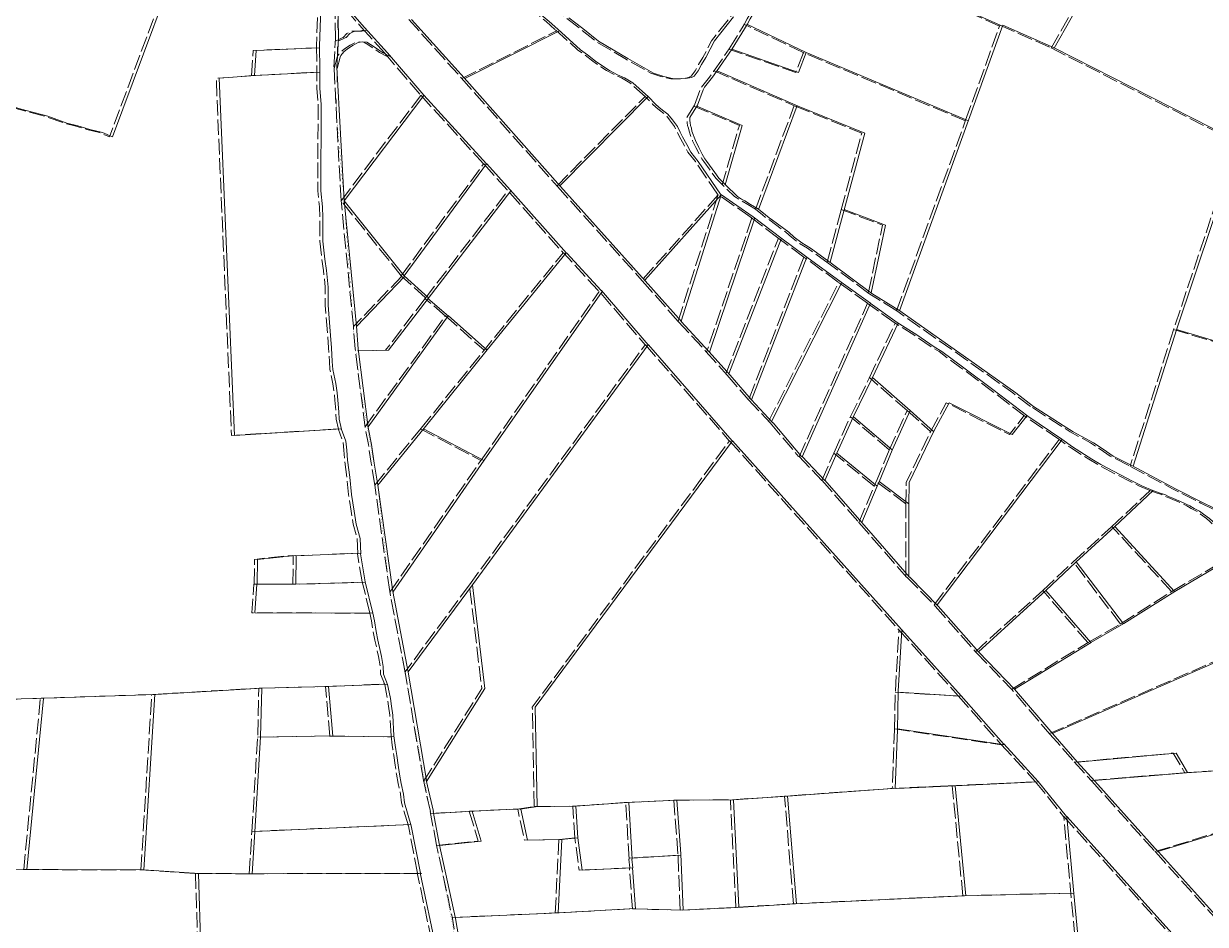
# Model space of a CAD drawing. Header units: millimetres. Extents: x 611548 to 616630, y 1316670 to 1320037.
# Drawn here: x 612909 to 613822, y 1318234 to 1318930 of the extents above; entities that cross this region are included whole.
import ezdxf

# ---------------------------------------------------------------- set-up
doc = ezdxf.new("R2010")
doc.units = ezdxf.units.MM
doc.linetypes.add('ACAD_ISO02W100', pattern=[15, 12, -3])
for name, color, linetype in [('2', 7, 'Continuous'), ('CVL_CUADCON_LIN', 8, 'Continuous'), ('FONDO_MANAGUA', 8, 'ACAD_ISO02W100')]:
    doc.layers.add(name, color=color, linetype=linetype)

msp = doc.modelspace()

# ---------------------------------------------------------------- linework, layer by layer
at = {"layer": '2', "color": 1, "lineweight": 0}
for p, q in [((613665.21713, 1318927.78576), (613616.55913, 1318949.48476)), ((613705.19313, 1318910.91376), (613728.55113, 1318952.31976)), ((613208.82513, 1318933.06476), (613249.47513, 1318887.82876)), ((613456.48613, 1318910.32576), (613467.95813, 1318929.09776)), ((613513.61513, 1318907.35576), (613467.70413, 1318929.35276)), ((613638.93513, 1318855.12676), (613665.51913, 1318928.62176)), ((613665.51913, 1318928.62176), (613705.09113, 1318910.96476)), ((613151.12913, 1318896.13276), (613152.30013, 1318918.38376)), ((613172.50213, 1318926.74076), (613190.13013, 1318907.12676)), ((613249.86713, 1318887.38576), (613323.10513, 1318924.17776)), ((613444.38213, 1318892.69876), (613456.48613, 1318910.32576)), ((613705.09113, 1318910.96476), (613846.49013, 1318839.11776)), ((613190.13013, 1318907.12676), (613218.15513, 1318874.39576)), ((613638.80713, 1318854.77476), (613513.61513, 1318907.35576)), ((613088.13313, 1318889.63276), (613137.91813, 1318892.34176)), ((613156.59013, 1318793.24976), (613151.12913, 1318896.13276)), ((613444.78713, 1318893.28876), (613507.29513, 1318866.07576)), ((613249.47513, 1318887.82876), (613323.80613, 1318803.98676)), ((613156.61413, 1318793.00176), (613218.19413, 1318874.35376)), ((613218.15513, 1318874.39576), (613266.72813, 1318821.41076)), ((613323.39313, 1318804.45276), (613391.49613, 1318873.53576)), ((613476.74913, 1318786.27576), (613506.52713, 1318866.40976)), ((613585.58613, 1318707.99576), (613638.93513, 1318855.12676)), ((613203.02413, 1318735.09876), (613266.72813, 1318821.41076)), ((613842.76813, 1318822.35476), (613799.54713, 1318693.25076)), ((613221.51913, 1318717.50576), (613285.40713, 1318800.67776)), ((613323.80613, 1318803.98676), (613389.27613, 1318731.22676)), ((613166.12113, 1318696.08076), (613156.59013, 1318793.24976)), ((613203.02413, 1318735.09876), (613156.61413, 1318793.00176)), ((613447.93913, 1318797.60376), (613388.94913, 1318731.59076)), ((613416.89713, 1318699.89676), (613447.85213, 1318797.66276)), ((613472.68513, 1318780.65876), (613447.33213, 1318798.01876)), ((613542.78413, 1318786.03676), (613531.96313, 1318745.44976)), ((613473.96113, 1318779.68076), (613438.91413, 1318676.11976)), ((613493.97713, 1318764.32876), (613472.68513, 1318780.65876)), ((613453.83013, 1318659.24876), (613494.36713, 1318764.04076)), ((613514.08613, 1318749.46576), (613493.97713, 1318764.32876)), ((613514.10013, 1318749.45476), (613471.32513, 1318639.34676)), ((613540.62013, 1318730.12976), (613514.00213, 1318749.52676)), ((613564.34213, 1318721.41676), (613532.90913, 1318744.76676)), ((613203.49913, 1318734.66776), (613166.14413, 1318695.78676)), ((613221.87413, 1318717.96776), (613203.02413, 1318735.09876)), ((613389.27613, 1318731.22676), (613417.13513, 1318699.62676)), ((613486.84113, 1318622.55876), (613541.00413, 1318729.85176)), ((613563.18113, 1318713.79576), (613540.62013, 1318730.12976)), ((613237.30213, 1318703.92476), (613221.39213, 1318717.50676)), ((613264.77313, 1318592.58576), (613356.00213, 1318722.99176)), ((613585.76813, 1318707.88076), (613564.34213, 1318721.41676)), ((613510.46013, 1318595.25676), (613563.18113, 1318713.79576)), ((613583.84213, 1318698.86476), (613563.05413, 1318713.79576)), ((613175.23513, 1318618.32276), (613237.10413, 1318703.98876)), ((613237.23113, 1318703.98776), (613267.07413, 1318677.61476)), ((613417.07213, 1318699.69876), (613438.41113, 1318676.68876)), ((613167.49713, 1318678.52976), (613166.12113, 1318696.08076)), ((613564.56813, 1318656.09876), (613584.52713, 1318698.43576)), ((613799.56013, 1318693.28976), (613766.03513, 1318588.04276)), ((613882.73313, 1318668.72576), (613799.62613, 1318693.48176)), ((613255.78413, 1318496.41676), (613391.44813, 1318681.77376)), ((613391.64513, 1318681.69176), (613456.44713, 1318607.69476)), ((613175.29513, 1318617.85976), (613167.49713, 1318678.52976)), ((613438.41113, 1318676.68876), (613454.74613, 1318658.21276)), ((613454.74613, 1318658.33976), (613471.08113, 1318639.60976)), ((613549.89513, 1318625.89976), (613564.56813, 1318656.09876)), ((613593.83813, 1318630.97576), (613564.69613, 1318656.36976)), ((613471.08113, 1318639.60976), (613487.92413, 1318621.38676)), ((613579.88113, 1318600.28476), (613593.83813, 1318630.97576)), ((613593.83813, 1318630.97576), (613611.90913, 1318614.67176)), ((613711.10413, 1318608.76076), (613684.73713, 1318626.63176)), ((613182.61613, 1318573.39876), (613218.48913, 1318617.37976)), ((613488.05113, 1318621.38676), (613509.95513, 1318595.52376)), ((613537.13313, 1318598.10876), (613549.89513, 1318625.89976)), ((613580.06413, 1318600.68676), (613550.01713, 1318626.15176)), ((613217.96313, 1318616.73476), (613264.61713, 1318592.35976)), ((613614.69413, 1318480.83876), (613711.32113, 1318608.60376)), ((613456.57413, 1318607.69476), (613587.07113, 1318461.98976)), ((613569.83213, 1318576.00076), (613579.92613, 1318600.39276)), ((613194.28213, 1318490.80576), (613264.77313, 1318592.58576)), ((613510.08313, 1318595.64976), (613527.94113, 1318577.04276)), ((613528.00113, 1318576.96876), (613537.13313, 1318598.10876)), ((613568.30613, 1318572.47176), (613537.14613, 1318598.13776)), ((613194.19313, 1318491.27676), (613182.60613, 1318573.46776)), ((613527.87813, 1318577.10876), (613556.55913, 1318544.55076)), ((613556.51013, 1318544.60576), (613568.30613, 1318572.47176)), ((613568.43313, 1318572.47176), (613570.09313, 1318576.65976)), ((613592.91413, 1318559.05376), (613569.89713, 1318576.15776)), ((613751.70113, 1318541.15976), (613781.47013, 1318569.11076)), ((613592.92713, 1318502.79976), (613592.90313, 1318557.90976)), ((613556.55913, 1318544.55076), (613593.40613, 1318502.24976)), ((613721.92613, 1318513.92976), (613751.70113, 1318541.15976)), ((613798.09713, 1318491.15276), (613751.95913, 1318541.40176)), ((613119.42913, 1318496.79576), (613119.67713, 1318518.77276)), ((613119.67713, 1318518.77276), (613169.43513, 1318520.82276)), ((613172.98913, 1318498.58676), (613169.20613, 1318520.21076)), ((613798.17913, 1318491.20476), (613846.13913, 1318519.70176)), ((613698.63813, 1318492.01676), (613721.92613, 1318513.92976)), ((613758.52513, 1318466.13776), (613722.18513, 1318514.16676)), ((613178.92813, 1318474.41476), (613172.98913, 1318498.58676)), ((613593.66013, 1318502.24876), (613615.57313, 1318479.94376)), ((613206.04813, 1318428.96976), (613194.18813, 1318491.30076)), ((613255.78413, 1318496.41676), (613206.01413, 1318429.14776)), ((613646.55813, 1318444.74176), (613698.63813, 1318492.01676)), ((613733.38113, 1318451.75476), (613698.55713, 1318491.94276)), ((613759.01513, 1318466.41776), (613798.17913, 1318491.20476)), ((613615.57313, 1318479.94376), (613646.97613, 1318444.26676)), ((613587.19813, 1318461.98976), (613633.23313, 1318410.66176)), ((613733.53013, 1318451.84676), (613759.01513, 1318466.41776)), ((613584.72613, 1318414.30776), (613587.47013, 1318461.68676)), ((613674.48713, 1318415.68676), (613733.58613, 1318451.88076)), ((613703.67513, 1318381.52676), (613866.66213, 1318452.71076)), ((613220.17513, 1318345.49976), (613206.04813, 1318428.96976)), ((613011.34613, 1318411.76876), (613093.39013, 1318416.58176)), ((613093.38213, 1318416.58176), (613144.06213, 1318417.88976)), ((613144.18913, 1318417.88976), (613190.12613, 1318419.74676)), ((613147.95913, 1318379.60376), (613144.68513, 1318417.90976)), ((612834.43613, 1318406.10676), (612924.98613, 1318408.74276)), ((612911.48913, 1318276.51876), (612924.37513, 1318408.72476)), ((612924.98613, 1318408.74276), (613011.34613, 1318411.76876)), ((613002.04113, 1318276.21376), (613010.34513, 1318411.73376)), ((613584.05413, 1318384.42676), (613584.59913, 1318414.30876)), ((613584.58313, 1318413.45376), (613633.58913, 1318410.39976)), ((613633.36013, 1318410.66076), (613666.07813, 1318373.47176)), ((613092.05813, 1318378.81776), (613147.57013, 1318379.73576)), ((613584.06613, 1318385.08876), (613666.87013, 1318372.74576)), ((613703.96213, 1318381.19076), (613722.83013, 1318359.78476)), ((613147.57013, 1318379.60876), (613195.29513, 1318378.94176)), ((613666.20513, 1318373.47176), (613692.71113, 1318344.55876)), ((613722.83013, 1318359.78476), (613736.38013, 1318344.74776)), ((613807.24313, 1318351.26676), (613917.91213, 1318358.47076)), ((613225.59913, 1318321.35676), (613220.16913, 1318345.52676)), ((613692.83813, 1318344.55776), (613714.64813, 1318317.43376)), ((613735.95613, 1318345.21776), (613807.24313, 1318351.26676)), ((613736.38013, 1318344.74776), (613785.51413, 1318290.08276)), ((613636.84113, 1318256.30376), (613628.66613, 1318341.23676)), ((613785.26213, 1318290.36376), (613930.76813, 1318335.04876)), ((613292.52713, 1318323.14476), (613306.37213, 1318325.28176)), ((613306.37213, 1318325.28176), (613335.20013, 1318325.35776)), ((613335.32713, 1318325.35776), (613375.33413, 1318328.21076)), ((613337.20213, 1318300.93876), (613335.59813, 1318325.37676)), ((613375.46113, 1318328.21076), (613413.68813, 1318330.04976)), ((613379.08913, 1318284.58776), (613376.46213, 1318328.25876)), ((613416.81213, 1318288.71676), (613413.60013, 1318330.04576)), ((613461.46013, 1318247.34976), (613457.37213, 1318330.35376)), ((613505.95613, 1318250.05476), (613499.15913, 1318333.20376)), ((613230.39913, 1318295.38076), (613225.47213, 1318321.35676)), ((613225.76913, 1318319.78976), (613256.96713, 1318321.55476)), ((613257.09413, 1318321.55476), (613292.27313, 1318323.27276)), ((613714.77513, 1318317.43376), (613821.68413, 1318199.10976)), ((613087.80713, 1318305.95976), (613208.31513, 1318311.17576)), ((613215.63513, 1318273.81576), (613208.56913, 1318310.32376)), ((613085.59213, 1318273.28576), (613087.66513, 1318305.70676)), ((613322.01313, 1318242.95776), (613324.90213, 1318299.74376)), ((613337.20013, 1318300.97276), (613324.37413, 1318299.69076)), ((613418.49713, 1318245.10276), (613416.81213, 1318288.71676)), ((613379.58913, 1318277.84776), (613378.96213, 1318284.58776)), ((613416.85713, 1318287.55376), (613379.03813, 1318285.42776)), ((612818.65813, 1318278.46476), (612910.98013, 1318276.64676)), ((612911.10713, 1318276.51976), (613001.65413, 1318276.23076)), ((613001.78113, 1318276.23076), (613044.95513, 1318273.48376)), ((613050.08413, 1318081.74076), (613044.17213, 1318273.53376)), ((613044.95513, 1318273.48376), (613085.08513, 1318273.28476)), ((613085.08513, 1318273.28476), (613216.65113, 1318273.55976)), ((613251.11113, 1318104.11876), (613215.50813, 1318273.94276)), ((613381.65313, 1318246.17876), (613379.33513, 1318277.84776)), ((613505.40613, 1318250.02876), (613635.96313, 1318256.28176)), ((613635.96313, 1318256.28176), (613720.12213, 1318258.35976)), ((613242.46313, 1318239.49476), (613322.52613, 1318242.97976)), ((613322.65313, 1318242.97876), (613381.45513, 1318246.30776)), ((613381.58213, 1318246.18076), (613418.40913, 1318245.09776))]:
    msp.add_line(p, q, dxfattribs=at)
for points in [[(613088.29313, 1319019.71876), (613139.52913, 1318963.29476), (613137.56113, 1318912.43376)], [(612742.20713, 1318906.96176), (612752.38013, 1318905.23576), (612769.39413, 1318902.28076), (612782.46913, 1318898.18776), (612798.84613, 1318893.58076), (612818.39713, 1318889.34976), (612842.13913, 1318883.96676), (612867.91113, 1318877.94476), (612889.10913, 1318869.64076), (612896.85213, 1318866.82976), (612907.26113, 1318863.63176), (612927.82813, 1318858.25476), (612942.55213, 1318853.01476), (612950.93113, 1318850.71076), (612960.32513, 1318848.02376), (612969.97413, 1318845.59076), (612977.71713, 1318842.39776), (613042.44313, 1319015.60376)], [(613321.80913, 1318925.34976), (613314.96713, 1318931.34376), (613307.36413, 1318937.84776), (613298.11913, 1318947.78776), (613292.54613, 1318953.77676), (613284.69313, 1318961.55276), (613277.98013, 1318968.56176), (613272.15813, 1318976.20476), (613267.34813, 1318982.44576), (613262.66313, 1318988.05176), (613256.96513, 1318994.54976), (613249.49613, 1319003.97576)], [(613467.95813, 1318929.09776), (613470.25413, 1318933.53876), (613472.16513, 1318936.58276), (613476.11013, 1318940.12876), (613480.56513, 1318944.94376), (613485.52613, 1318948.61376), (613491.75413, 1318951.51776), (613494.55013, 1318952.52576), (613497.60013, 1318953.65976), (613505.10113, 1318958.08476), (613511.33113, 1318961.75076), (613513.11113, 1318962.63476), (613520.23013, 1318966.29876), (613529.89013, 1318970.58976), (613543.48913, 1318976.39376), (613549.71813, 1318979.55176)], [(613152.30013, 1318918.38376), (613151.83213, 1318950.55676), (613172.37513, 1318926.74076)], [(613330.33713, 1318934.21876), (613341.10913, 1318926.05376), (613353.14813, 1318916.23176), (613375.71713, 1318902.81976), (613395.75113, 1318891.57676), (613403.61713, 1318889.01076), (613411.23013, 1318887.08176), (613416.43613, 1318887.06576), (613420.24613, 1318887.30776), (613425.07313, 1318888.18276), (613426.97913, 1318889.19376), (613430.16313, 1318893.25076), (613432.71413, 1318898.19876), (613436.02813, 1318903.52576), (613442.78813, 1318916.59376), (613457.30613, 1318934.97576)], [(613152.19013, 1318916.29076), (613158.00513, 1318919.11476), (613158.13213, 1318919.11376), (613161.18713, 1318922.15476), (613163.60213, 1318923.54476), (613165.12713, 1318924.04876), (613167.15913, 1318924.04276), (613170.46013, 1318924.03276), (613174.22713, 1318924.82176)], [(613391.77213, 1318873.28976), (613379.60813, 1318884.12776), (613373.26913, 1318887.95976), (613367.81513, 1318890.26376), (613361.60113, 1318893.45976), (613357.16413, 1318896.26876), (613350.95313, 1318900.73576), (613344.61613, 1318905.71076), (613339.29313, 1318909.53876), (613321.80913, 1318925.34976)], [(613087.33613, 1318889.57276), (613088.79113, 1318908.95976), (613137.58813, 1318911.04076)], [(613137.56113, 1318912.43376), (613137.92013, 1318894.24876), (613137.92013, 1318894.24876), (613137.90213, 1318880.00676), (613138.90313, 1318867.41576), (613138.88813, 1318855.58976), (613138.57813, 1318810.57576), (613138.69313, 1318800.65676), (613139.94813, 1318788.31976), (613140.31813, 1318779.92676), (613140.30813, 1318771.91476), (613140.29613, 1318761.86976), (613141.67613, 1318747.75176), (613142.93513, 1318739.22976), (613144.44313, 1318726.25676), (613144.42613, 1318712.39576), (613146.17513, 1318688.99576), (613146.92513, 1318679.45676), (613147.54713, 1318668.90176), (613148.04713, 1318662.66976), (613150.19213, 1318651.72976), (613151.32713, 1318644.60676), (613151.82713, 1318638.88376), (613152.57813, 1318629.98076), (613152.82513, 1318624.25776), (613154.72013, 1318616.24376)], [(613151.18013, 1318895.16576), (613153.52513, 1318903.87876), (613154.16313, 1318905.14776), (613156.32813, 1318908.06376), (613159.38113, 1318910.34176), (613163.70513, 1318913.12476), (613167.64613, 1318915.27276), (613170.69413, 1318915.64476), (613174.12113, 1318915.37976), (613177.16413, 1318913.59176), (613180.58713, 1318911.29376), (613183.24913, 1318909.50676), (613186.29113, 1318907.46476), (613192.81513, 1318903.99076)], [(613513.65913, 1318907.33776), (613507.73813, 1318892.12476), (613456.20213, 1318909.91276)], [(613429.59313, 1318866.82076), (613433.93813, 1318878.75276), (613434.95913, 1318880.78276), (613438.14213, 1318884.58476), (613441.19813, 1318888.38776), (613444.38213, 1318892.69876)], [(613154.60613, 1318616.72476), (613071.91513, 1318611.81276), (613060.19113, 1318887.52076), (613088.13313, 1318889.63276)], [(613447.33213, 1318798.01876), (613430.25213, 1318823.35876), (613424.55513, 1318830.61976), (613421.26813, 1318836.34776), (613417.98113, 1318842.33076), (613416.21213, 1318846.02076), (613414.06313, 1318850.22076), (613410.39413, 1318855.56976), (613406.59513, 1318859.90176), (613402.66613, 1318862.83676), (613399.62513, 1318865.25976), (613397.21813, 1318867.68176), (613391.77213, 1318873.28976)], [(613451.15813, 1318805.24976), (613445.96513, 1318810.34876), (613443.05513, 1318814.67876), (613436.72713, 1318823.21176), (613435.20813, 1318825.24976), (613433.31213, 1318829.06776), (613430.65813, 1318834.03176), (613428.13113, 1318839.37676), (613425.35513, 1318846.62876), (613424.85313, 1318848.91776), (613424.22313, 1318851.07976), (613423.97413, 1318853.11376), (613423.72413, 1318854.89376), (613423.60313, 1318857.30776), (613429.59313, 1318866.82076)], [(613429.03313, 1318865.93176), (613464.21813, 1318851.21176), (613451.03713, 1318805.36876)], [(613507.29513, 1318866.07576), (613558.79513, 1318845.07776), (613542.78413, 1318786.03676)], [(613266.98213, 1318821.40976), (613284.86413, 1318801.28676), (613284.86413, 1318801.28676), (613328.36213, 1318752.50576), (613328.61613, 1318752.37876), (613355.24913, 1318723.71976), (613355.37613, 1318723.71976), (613391.51813, 1318681.69176)], [(613476.63413, 1318786.36576), (613470.67513, 1318790.06876), (613466.11113, 1318792.87876), (613463.70213, 1318794.15676), (613460.40613, 1318796.19976), (613451.15813, 1318805.24976)], [(613532.90913, 1318744.76676), (613516.81213, 1318756.37976), (613510.09213, 1318760.46676), (613504.38913, 1318764.93176), (613500.08213, 1318768.75776), (613487.66013, 1318777.94476), (613484.99813, 1318779.73176), (613482.21013, 1318782.02776), (613476.63413, 1318786.36576)], [(613542.82713, 1318786.19476), (613574.75213, 1318774.24776), (613563.85013, 1318721.78176)], [(613218.48913, 1318617.37976), (613267.26113, 1318677.84576), (613267.26113, 1318677.84576), (613328.10113, 1318752.79776)], [(613221.51913, 1318717.50576), (613190.95213, 1318677.57076), (613167.69513, 1318676.98676)], [(613689.19913, 1318634.11576), (613675.51113, 1318644.57776), (613639.13313, 1318670.48476), (613606.93613, 1318692.94876), (613585.76813, 1318707.88076)], [(613684.73713, 1318626.63176), (613657.61513, 1318647.30076), (613635.30813, 1318664.01576), (613618.45113, 1318676.52076), (613612.36513, 1318680.22476), (613598.92913, 1318689.41476), (613583.84213, 1318698.86476)], [(613612.08413, 1318615.03576), (613624.07113, 1318636.98276), (613672.76913, 1318612.56276), (613684.20913, 1318627.03376)], [(613765.14513, 1318588.51876), (613750.68713, 1318595.67876), (613742.95513, 1318601.03976), (613735.34913, 1318606.14576), (613719.75213, 1318614.57976), (613712.14513, 1318619.30476), (613704.15813, 1318624.53976), (613689.19913, 1318634.11576)], [(613182.60613, 1318573.46776), (613179.96013, 1318590.38476), (613177.69213, 1318604.75776), (613175.29513, 1318617.85976)], [(613169.46013, 1318520.20976), (613168.96713, 1318532.16476), (613165.93213, 1318543.10576), (613164.42113, 1318553.28176), (613162.40513, 1318566.12776), (613161.02513, 1318579.48276), (613159.26313, 1318592.71076), (613158.76513, 1318600.46876), (613158.01113, 1318607.20876), (613154.71913, 1318616.24976)], [(613592.90313, 1318557.90976), (613593.07213, 1318575.44576), (613612.08413, 1318615.03576)], [(613781.35113, 1318569.15376), (613772.85213, 1318572.86476), (613766.00413, 1318576.06276), (613741.14913, 1318589.22676), (613734.17613, 1318593.31476), (613719.21613, 1318602.89076), (613711.10413, 1318608.76076)], [(613305.68313, 1318325.17576), (613304.30813, 1318401.83676), (613456.57413, 1318607.69476)], [(613843.76913, 1318548.24976), (613833.49713, 1318553.23676), (613820.68813, 1318559.50276), (613798.87513, 1318570.49776), (613765.14413, 1318588.51876)], [(613846.24013, 1318519.39576), (613844.47513, 1318524.73876), (613843.34013, 1318528.04576), (613839.41713, 1318533.26776), (613834.85813, 1318538.36476), (613831.56513, 1318541.67876), (613827.63713, 1318545.24876), (613824.97613, 1318547.54476), (613820.41413, 1318550.98976), (613817.24513, 1318553.28676), (613813.31413, 1318555.33176), (613809.89013, 1318557.37576), (613806.46613, 1318559.03776), (613802.78813, 1318560.70076), (613799.61713, 1318562.10876), (613796.70013, 1318563.38776), (613793.90913, 1318564.28576), (613790.61213, 1318566.07576), (613787.82013, 1318566.84676), (613781.35013, 1318569.15376)], [(613089.55213, 1318496.95476), (613089.70313, 1318516.02876), (613119.16913, 1318519.15576)], [(613178.89913, 1318474.53276), (613087.74713, 1318474.83176), (613089.17113, 1318496.95576)], [(613089.55213, 1318496.95476), (613119.01413, 1318496.77476), (613119.14113, 1318496.77476), (613173.05513, 1318498.31676), (613118.75513, 1318496.77676), (613119.01413, 1318496.77476)], [(613220.39213, 1318344.53376), (613265.24413, 1318416.20376), (613255.78413, 1318496.41676)], [(613190.28913, 1318419.33376), (613187.12413, 1318427.35076), (613186.87813, 1318433.20076), (613185.61713, 1318440.95976), (613184.48013, 1318445.53976), (613182.71213, 1318453.55376), (613181.32313, 1318460.42276), (613180.19113, 1318468.56376), (613178.92813, 1318474.41476)], [(613646.97613, 1318444.26676), (613674.46113, 1318415.71776), (613674.46113, 1318415.71776), (613703.96213, 1318381.19076)], [(613087.79213, 1318305.70676), (613092.07313, 1318379.07176), (613092.20013, 1318378.94376), (613093.07613, 1318416.56376)], [(613195.19313, 1318379.65076), (613194.19713, 1318395.80176), (613193.19013, 1318402.79776), (613192.43513, 1318408.64876), (613191.42513, 1318413.48276), (613190.28913, 1318419.33376)], [(613583.61713, 1318339.15776), (613628.70213, 1318341.23876), (613628.70213, 1318341.23876), (613693.10013, 1318344.23176), (613582.35313, 1318339.20276), (613584.05413, 1318384.42676)], [(613208.56913, 1318310.32376), (613203.25713, 1318328.13576), (613202.50313, 1318334.74976), (613200.73513, 1318343.01776), (613199.34713, 1318350.26876), (613198.34013, 1318357.13776), (613197.33313, 1318364.51476), (613196.70413, 1318369.22076), (613196.20013, 1318372.65476), (613195.19313, 1318379.65076)], [(613723.13413, 1318359.44776), (613799.28013, 1318366.41276), (613808.19513, 1318351.32876)], [(613413.81513, 1318330.04976), (613457.12013, 1318330.35476), (613457.50113, 1318330.35376), (613499.15913, 1318333.20376), (613499.28613, 1318333.20376), (613583.49013, 1318339.28476)], [(613255.60413, 1318321.47776), (613262.52613, 1318298.52876), (613230.45313, 1318295.12676)], [(613324.50113, 1318299.68976), (613298.21213, 1318299.10076), (613293.04313, 1318323.22476)], [(613727.81213, 1318179.94876), (613720.16213, 1318257.91276), (613720.16213, 1318257.91276), (613714.90413, 1318317.29076)], [(613379.58913, 1318277.84776), (613340.47313, 1318276.13676), (613337.20213, 1318300.93876)], [(613256.76313, 1318156.62676), (613242.64113, 1318238.67076), (613242.64113, 1318238.67076), (613230.39313, 1318295.40676)], [(613785.64113, 1318290.08276), (613848.32613, 1318220.76176), (613848.45313, 1318220.76176), (613931.49513, 1318126.53376)], [(613418.40913, 1318245.09776), (613460.70013, 1318247.31176), (613460.82713, 1318247.31076), (613505.15213, 1318250.02976)]]:
    msp.add_lwpolyline(points, dxfattribs=at)
at = {"layer": 'CVL_CUADCON_LIN', "color": 1, "lineweight": 0, "ltscale": 0.5, "const_width": 0.1, "flags": 128}
msp.add_lwpolyline([(613151.83213, 1318950.55676), (613150.69524, 1318861.08436), (613156.93515, 1318789.73227), (613164.51525, 1318687.29821), (613169.10225, 1318648.18771), (613182.24862, 1318575.75347), (613191.89425, 1318491.29371), (613225.64175, 1318308.36171), (613274.49461, 1318061.78285)], dxfattribs=at)
at = {"layer": 'FONDO_MANAGUA', "color": 1, "lineweight": 0}
for p, q in [((613662.92325, 1318927.77871), (613614.26525, 1318949.47771)), ((613702.89925, 1318910.90671), (613726.25725, 1318952.31271)), ((613206.53125, 1318933.05771), (613247.18125, 1318887.82171)), ((613454.19225, 1318910.31871), (613465.66425, 1318929.09071)), ((613511.32125, 1318907.34871), (613465.41025, 1318929.34571)), ((613636.64125, 1318855.11971), (613663.22525, 1318928.61471)), ((613663.22525, 1318928.61471), (613702.79725, 1318910.95771)), ((613148.83525, 1318896.12571), (613150.00625, 1318918.37671)), ((613170.20825, 1318926.73371), (613187.83625, 1318907.11971)), ((613247.57325, 1318887.37871), (613320.81125, 1318924.17071)), ((613442.08825, 1318892.69171), (613454.19225, 1318910.31871)), ((613702.79725, 1318910.95771), (613844.19625, 1318839.11071)), ((613187.83625, 1318907.11971), (613215.86125, 1318874.38871)), ((613636.51325, 1318854.76771), (613511.32125, 1318907.34871)), ((613085.83925, 1318889.62571), (613135.62425, 1318892.33471)), ((613154.29625, 1318793.24271), (613148.83525, 1318896.12571)), ((613442.49325, 1318893.28171), (613505.00125, 1318866.06871)), ((613247.18125, 1318887.82171), (613321.51225, 1318803.97971)), ((613154.32025, 1318792.99471), (613215.90025, 1318874.34671)), ((613215.86125, 1318874.38871), (613264.43425, 1318821.40371)), ((613321.09925, 1318804.44571), (613389.20225, 1318873.52871)), ((613474.45525, 1318786.26871), (613504.23325, 1318866.40271)), ((613583.29225, 1318707.98871), (613636.64125, 1318855.11971)), ((613200.73025, 1318735.09171), (613264.43425, 1318821.40371)), ((613840.47425, 1318822.34771), (613797.25325, 1318693.24371)), ((613219.22525, 1318717.49871), (613283.11325, 1318800.67071)), ((613321.51225, 1318803.97971), (613386.98225, 1318731.21971)), ((613163.82725, 1318696.07371), (613154.29625, 1318793.24271)), ((613200.73025, 1318735.09171), (613154.32025, 1318792.99471)), ((613445.64525, 1318797.59671), (613386.65525, 1318731.58371)), ((613414.60325, 1318699.88971), (613445.55825, 1318797.65571)), ((613470.39125, 1318780.65171), (613445.03825, 1318798.01171)), ((613540.49025, 1318786.02971), (613529.66925, 1318745.44271)), ((613471.66725, 1318779.67371), (613436.62025, 1318676.11271)), ((613491.68325, 1318764.32171), (613470.39125, 1318780.65171)), ((613451.53625, 1318659.24171), (613492.07325, 1318764.03371)), ((613511.79225, 1318749.45871), (613491.68325, 1318764.32171)), ((613511.80625, 1318749.44771), (613469.03125, 1318639.33971)), ((613538.32625, 1318730.12271), (613511.70825, 1318749.51971)), ((613562.04825, 1318721.40971), (613530.61525, 1318744.75971)), ((613201.20525, 1318734.66071), (613163.85025, 1318695.77971)), ((613219.58025, 1318717.96071), (613200.73025, 1318735.09171)), ((613386.98225, 1318731.21971), (613414.84125, 1318699.61971)), ((613484.54725, 1318622.55171), (613538.71025, 1318729.84471)), ((613560.88725, 1318713.78871), (613538.32625, 1318730.12271)), ((613235.00825, 1318703.91771), (613219.09825, 1318717.49971)), ((613262.47925, 1318592.57871), (613353.70825, 1318722.98471)), ((613583.47425, 1318707.87371), (613562.04825, 1318721.40971)), ((613508.16625, 1318595.24971), (613560.88725, 1318713.78871)), ((613581.54825, 1318698.85771), (613560.76025, 1318713.78871)), ((613172.94125, 1318618.31571), (613234.81025, 1318703.98171)), ((613234.93725, 1318703.98071), (613264.78025, 1318677.60771)), ((613414.77825, 1318699.69171), (613436.11725, 1318676.68171)), ((613165.20325, 1318678.52271), (613163.82725, 1318696.07371)), ((613562.27425, 1318656.09171), (613582.23325, 1318698.42871)), ((613797.26625, 1318693.28271), (613763.74125, 1318588.03571)), ((613880.43925, 1318668.71871), (613797.33225, 1318693.47471)), ((613253.49025, 1318496.40971), (613389.15425, 1318681.76671)), ((613389.35125, 1318681.68471), (613454.15325, 1318607.68771)), ((613173.00125, 1318617.85271), (613165.20325, 1318678.52271)), ((613436.11725, 1318676.68171), (613452.45225, 1318658.20571)), ((613452.45225, 1318658.33271), (613468.78725, 1318639.60271)), ((613547.60125, 1318625.89271), (613562.27425, 1318656.09171)), ((613591.54425, 1318630.96871), (613562.40225, 1318656.36271)), ((613468.78725, 1318639.60271), (613485.63025, 1318621.37971)), ((613577.58725, 1318600.27771), (613591.54425, 1318630.96871)), ((613591.54425, 1318630.96871), (613609.61525, 1318614.66471)), ((613708.81025, 1318608.75371), (613682.44325, 1318626.62471)), ((613180.32225, 1318573.39171), (613216.19525, 1318617.37271)), ((613485.75725, 1318621.37971), (613507.66125, 1318595.51671)), ((613534.83925, 1318598.10171), (613547.60125, 1318625.89271)), ((613577.77025, 1318600.67971), (613547.72325, 1318626.14471)), ((613215.66925, 1318616.72771), (613262.32325, 1318592.35271)), ((613612.40025, 1318480.83171), (613709.02725, 1318608.59671)), ((613454.28025, 1318607.68771), (613584.77725, 1318461.98271)), ((613567.53825, 1318575.99371), (613577.63225, 1318600.38571)), ((613191.98825, 1318490.79871), (613262.47925, 1318592.57871)), ((613507.78925, 1318595.64271), (613525.64725, 1318577.03571)), ((613525.70725, 1318576.96171), (613534.83925, 1318598.10171)), ((613566.01225, 1318572.46471), (613534.85225, 1318598.13071)), ((613191.89925, 1318491.26971), (613180.31225, 1318573.46071)), ((613525.58425, 1318577.10171), (613554.26525, 1318544.54371)), ((613554.21625, 1318544.59871), (613566.01225, 1318572.46471)), ((613566.13925, 1318572.46471), (613567.79925, 1318576.65271)), ((613590.62025, 1318559.04671), (613567.60325, 1318576.15071)), ((613749.40725, 1318541.15271), (613779.17625, 1318569.10371)), ((613590.63325, 1318502.79271), (613590.60925, 1318557.90271)), ((613554.26525, 1318544.54371), (613591.11225, 1318502.24271)), ((613719.63225, 1318513.92271), (613749.40725, 1318541.15271)), ((613795.80325, 1318491.14571), (613749.66525, 1318541.39471)), ((613117.13525, 1318496.78871), (613117.38325, 1318518.76571)), ((613117.38325, 1318518.76571), (613167.14125, 1318520.81571)), ((613170.69525, 1318498.57971), (613166.91225, 1318520.20371)), ((613795.88525, 1318491.19771), (613843.84525, 1318519.69471)), ((613696.34425, 1318492.00971), (613719.63225, 1318513.92271)), ((613756.23125, 1318466.13071), (613719.89125, 1318514.15971)), ((613176.63425, 1318474.40771), (613170.69525, 1318498.57971)), ((613591.36625, 1318502.24171), (613613.27925, 1318479.93671)), ((613203.75425, 1318428.96271), (613191.89425, 1318491.29371)), ((613253.49025, 1318496.40971), (613203.72025, 1318429.14071)), ((613644.26425, 1318444.73471), (613696.34425, 1318492.00971)), ((613731.08725, 1318451.74771), (613696.26325, 1318491.93571)), ((613756.72125, 1318466.41071), (613795.88525, 1318491.19771)), ((613613.27925, 1318479.93671), (613644.68225, 1318444.25971)), ((613584.90425, 1318461.98271), (613630.93925, 1318410.65471)), ((613731.23625, 1318451.83971), (613756.72125, 1318466.41071)), ((613582.43225, 1318414.30071), (613585.17625, 1318461.67971)), ((613672.19325, 1318415.67971), (613731.29225, 1318451.87371)), ((613701.38125, 1318381.51971), (613864.36825, 1318452.70371)), ((613217.88125, 1318345.49271), (613203.75425, 1318428.96271)), ((613009.05225, 1318411.76171), (613091.09625, 1318416.57471)), ((613091.08825, 1318416.57471), (613141.76825, 1318417.88271)), ((613141.89525, 1318417.88271), (613187.83225, 1318419.73971)), ((613145.66525, 1318379.59671), (613142.39125, 1318417.90271)), ((612832.14225, 1318406.09971), (612922.69225, 1318408.73571)), ((612909.19525, 1318276.51171), (612922.08125, 1318408.71771)), ((612922.69225, 1318408.73571), (613009.05225, 1318411.76171)), ((612999.74725, 1318276.20671), (613008.05125, 1318411.72671)), ((613581.76025, 1318384.41971), (613582.30525, 1318414.30171)), ((613582.28925, 1318413.44671), (613631.29525, 1318410.39271)), ((613631.06625, 1318410.65371), (613663.78425, 1318373.46471)), ((613581.77225, 1318385.08171), (613664.57625, 1318372.73871)), ((613701.66825, 1318381.18371), (613720.53625, 1318359.77771)), ((613089.76425, 1318378.81071), (613145.27625, 1318379.72871)), ((613145.27625, 1318379.60171), (613193.00125, 1318378.93471)), ((613663.91125, 1318373.46471), (613690.41725, 1318344.55171)), ((613720.53625, 1318359.77771), (613734.08625, 1318344.74071)), ((613804.94925, 1318351.25971), (613915.61825, 1318358.46371)), ((613223.30525, 1318321.34971), (613217.87525, 1318345.51971)), ((613690.54425, 1318344.55071), (613712.35425, 1318317.42671)), ((613733.66225, 1318345.21071), (613804.94925, 1318351.25971)), ((613734.08625, 1318344.74071), (613783.22025, 1318290.07571)), ((613634.54725, 1318256.29671), (613626.37225, 1318341.22971)), ((613782.96825, 1318290.35671), (613928.47425, 1318335.04171)), ((613290.23325, 1318323.13771), (613304.07825, 1318325.27471)), ((613304.07825, 1318325.27471), (613332.90625, 1318325.35071)), ((613333.03325, 1318325.35071), (613373.04025, 1318328.20371)), ((613334.90825, 1318300.93171), (613333.30425, 1318325.36971)), ((613373.16725, 1318328.20371), (613411.39425, 1318330.04271)), ((613376.79525, 1318284.58071), (613374.16825, 1318328.25171)), ((613414.51825, 1318288.70971), (613411.30625, 1318330.03871)), ((613459.16625, 1318247.34271), (613455.07825, 1318330.34671)), ((613503.66225, 1318250.04771), (613496.86525, 1318333.19671)), ((613228.10525, 1318295.37371), (613223.17825, 1318321.34971)), ((613223.47525, 1318319.78271), (613254.67325, 1318321.54771)), ((613254.80025, 1318321.54771), (613289.97925, 1318323.26571)), ((613712.48125, 1318317.42671), (613819.39025, 1318199.10271)), ((613085.51325, 1318305.95271), (613206.02125, 1318311.16871)), ((613213.34125, 1318273.80871), (613206.27525, 1318310.31671)), ((613083.29825, 1318273.27871), (613085.37125, 1318305.69971)), ((613319.71925, 1318242.95071), (613322.60825, 1318299.73671)), ((613334.90625, 1318300.96571), (613322.08025, 1318299.68371)), ((613416.20325, 1318245.09571), (613414.51825, 1318288.70971)), ((613377.29525, 1318277.84071), (613376.66825, 1318284.58071)), ((613414.56325, 1318287.54671), (613376.74425, 1318285.42071)), ((612908.81325, 1318276.51271), (612999.36025, 1318276.22371)), ((612999.48725, 1318276.22371), (613042.66125, 1318273.47671)), ((613047.79025, 1318081.73371), (613041.87825, 1318273.52671)), ((613042.66125, 1318273.47671), (613082.79125, 1318273.27771)), ((613082.79125, 1318273.27771), (613214.35725, 1318273.55271)), ((613248.81725, 1318104.11171), (613213.21425, 1318273.93571)), ((613379.35925, 1318246.17171), (613377.04125, 1318277.84071)), ((613503.11225, 1318250.02171), (613633.66925, 1318256.27471)), ((613633.66925, 1318256.27471), (613717.82825, 1318258.35271)), ((613240.16925, 1318239.48771), (613320.23225, 1318242.97271)), ((613320.35925, 1318242.97171), (613379.16125, 1318246.30071)), ((613379.28825, 1318246.17371), (613416.11525, 1318245.09071))]:
    msp.add_line(p, q, dxfattribs=at)
at = {"layer": 'FONDO_MANAGUA', "color": 1, "lineweight": 0, "flags": 128}
for points in [[(613085.99925, 1319019.71171), (613137.23525, 1318963.28771), (613135.26725, 1318912.42671)], [(612739.91325, 1318906.95471), (612750.08625, 1318905.22871), (612767.10025, 1318902.27371), (612780.17525, 1318898.18071), (612796.55225, 1318893.57371), (612816.10325, 1318889.34271), (612839.84525, 1318883.95971), (612865.61725, 1318877.93771), (612886.81525, 1318869.63371), (612894.55825, 1318866.82271), (612904.96725, 1318863.62471), (612925.53425, 1318858.24771), (612940.25825, 1318853.00771), (612948.63725, 1318850.70371), (612958.03125, 1318848.01671), (612967.68025, 1318845.58371), (612975.42325, 1318842.39071), (613040.14925, 1319015.59671)], [(613319.51525, 1318925.34271), (613312.67325, 1318931.33671), (613305.07025, 1318937.84071), (613295.82525, 1318947.78071), (613290.25225, 1318953.76971), (613282.39925, 1318961.54571), (613275.68625, 1318968.55471), (613269.86425, 1318976.19771), (613265.05425, 1318982.43871), (613260.36925, 1318988.04471), (613254.67125, 1318994.54271), (613247.20225, 1319003.96871)], [(613307.26825, 1318954.60771), (613317.91025, 1318944.79071), (613328.04325, 1318934.21171), (613338.81525, 1318926.04671), (613350.85425, 1318916.22471), (613373.42325, 1318902.81271), (613393.45725, 1318891.56971), (613401.32325, 1318889.00371), (613408.93625, 1318887.07471), (613414.14225, 1318887.05871), (613417.95225, 1318887.30071), (613422.77925, 1318888.17571), (613424.68525, 1318889.18671), (613427.86925, 1318893.24371), (613430.42025, 1318898.19171), (613433.73425, 1318903.51871), (613440.49425, 1318916.58671), (613455.01225, 1318934.96871), (613460.35825, 1318940.41671), (613466.08825, 1318947.51571), (613470.92525, 1318952.71071), (613477.15925, 1318957.64771), (613496.74425, 1318971.31171), (613501.44825, 1318973.96671), (613518.35325, 1318981.79371)], [(613465.66425, 1318929.09071), (613467.96025, 1318933.53171), (613469.87125, 1318936.57571), (613473.81625, 1318940.12171), (613478.27125, 1318944.93671), (613483.23225, 1318948.60671), (613489.46025, 1318951.51071), (613492.25625, 1318952.51871), (613495.30625, 1318953.65271), (613502.80725, 1318958.07771), (613509.03725, 1318961.74371), (613510.81725, 1318962.62771), (613517.93625, 1318966.29171), (613527.59625, 1318970.58271), (613541.19525, 1318976.38671), (613547.42425, 1318979.54471)], [(613150.00625, 1318918.37671), (613149.53825, 1318950.54971), (613170.08125, 1318926.73371)], [(613149.89625, 1318916.28371), (613155.71125, 1318919.10771), (613155.83825, 1318919.10671), (613158.89325, 1318922.14771), (613161.30825, 1318923.53771), (613162.83325, 1318924.04171), (613164.86525, 1318924.03571), (613168.16625, 1318924.02571), (613171.93325, 1318924.81471)], [(613389.47825, 1318873.28271), (613377.31425, 1318884.12071), (613370.97525, 1318887.95271), (613365.52125, 1318890.25671), (613359.30725, 1318893.45271), (613354.87025, 1318896.26171), (613348.65925, 1318900.72871), (613342.32225, 1318905.70371), (613336.99925, 1318909.53171), (613319.51525, 1318925.34271)], [(613085.04225, 1318889.56571), (613086.49725, 1318908.95271), (613135.29425, 1318911.03371)], [(613135.26725, 1318912.42671), (613135.62625, 1318894.24171), (613135.62625, 1318894.24171), (613135.60825, 1318879.99971), (613136.60925, 1318867.40871), (613136.59425, 1318855.58271), (613136.28425, 1318810.56871), (613136.39925, 1318800.64971), (613137.65425, 1318788.31271), (613138.02425, 1318779.91971), (613138.01425, 1318771.90771), (613138.00225, 1318761.86271), (613139.38225, 1318747.74471), (613140.64125, 1318739.22271), (613142.14925, 1318726.24971), (613142.13225, 1318712.38871), (613143.88125, 1318688.98871), (613144.63125, 1318679.44971), (613145.25325, 1318668.89471), (613145.75325, 1318662.66271), (613147.89825, 1318651.72271), (613149.03325, 1318644.59971), (613149.53325, 1318638.87671), (613150.28425, 1318629.97371), (613150.53125, 1318624.25071), (613152.42625, 1318616.23671)], [(613148.88625, 1318895.15871), (613151.23125, 1318903.87171), (613151.86925, 1318905.14071), (613154.03425, 1318908.05671), (613157.08725, 1318910.33471), (613161.41125, 1318913.11771), (613165.35225, 1318915.26571), (613168.40025, 1318915.63771), (613171.82725, 1318915.37271), (613174.87025, 1318913.58471), (613178.29325, 1318911.28671), (613180.95525, 1318909.49971), (613183.99725, 1318907.45771), (613190.52125, 1318903.98371)], [(613511.36525, 1318907.33071), (613505.44425, 1318892.11771), (613453.90825, 1318909.90571)], [(613427.29925, 1318866.81371), (613431.64425, 1318878.74571), (613432.66525, 1318880.77571), (613435.84825, 1318884.57771), (613438.90425, 1318888.38071), (613442.08825, 1318892.69171)], [(613152.31225, 1318616.71771), (613069.62125, 1318611.80571), (613057.89725, 1318887.51371), (613085.83925, 1318889.62571)], [(613445.03825, 1318798.01171), (613427.95825, 1318823.35171), (613422.26125, 1318830.61271), (613418.97425, 1318836.34071), (613415.68725, 1318842.32371), (613413.91825, 1318846.01371), (613411.76925, 1318850.21371), (613408.10025, 1318855.56271), (613404.30125, 1318859.89471), (613400.37225, 1318862.82971), (613397.33125, 1318865.25271), (613394.92425, 1318867.67471), (613389.47825, 1318873.28271)], [(613448.86425, 1318805.24271), (613443.67125, 1318810.34171), (613440.76125, 1318814.67171), (613434.43325, 1318823.20471), (613432.91425, 1318825.24271), (613431.01825, 1318829.06071), (613428.36425, 1318834.02471), (613425.83725, 1318839.36971), (613423.06125, 1318846.62171), (613422.55925, 1318848.91071), (613421.92925, 1318851.07271), (613421.68025, 1318853.10671), (613421.43025, 1318854.88671), (613421.30925, 1318857.30071), (613427.29925, 1318866.81371)], [(613426.73925, 1318865.92471), (613461.92425, 1318851.20471), (613448.74325, 1318805.36171)], [(613505.00125, 1318866.06871), (613556.50125, 1318845.07071), (613540.49025, 1318786.02971)], [(613264.68825, 1318821.40271), (613282.57025, 1318801.27971), (613282.57025, 1318801.27971), (613326.06825, 1318752.49871), (613326.32225, 1318752.37171), (613352.95525, 1318723.71271), (613353.08225, 1318723.71271), (613389.22425, 1318681.68471)], [(613474.34025, 1318786.35871), (613468.38125, 1318790.06171), (613463.81725, 1318792.87171), (613461.40825, 1318794.14971), (613458.11225, 1318796.19271), (613448.86425, 1318805.24271)], [(613530.61525, 1318744.75971), (613514.51825, 1318756.37271), (613507.79825, 1318760.45971), (613502.09525, 1318764.92471), (613497.78825, 1318768.75071), (613485.36625, 1318777.93771), (613482.70425, 1318779.72471), (613479.91625, 1318782.02071), (613474.34025, 1318786.35871)], [(613540.53325, 1318786.18771), (613572.45825, 1318774.24071), (613561.55625, 1318721.77471)], [(613216.19525, 1318617.37271), (613264.96725, 1318677.83871), (613264.96725, 1318677.83871), (613325.80725, 1318752.79071)], [(613219.22525, 1318717.49871), (613188.65825, 1318677.56371), (613165.40125, 1318676.97971)], [(613686.90525, 1318634.10871), (613673.21725, 1318644.57071), (613636.83925, 1318670.47771), (613604.64225, 1318692.94171), (613583.47425, 1318707.87371)], [(613682.44325, 1318626.62471), (613655.32125, 1318647.29371), (613633.01425, 1318664.00871), (613616.15725, 1318676.51371), (613610.07125, 1318680.21771), (613596.63525, 1318689.40771), (613581.54825, 1318698.85771)], [(613609.79025, 1318615.02871), (613621.77725, 1318636.97571), (613670.47525, 1318612.55571), (613681.91525, 1318627.02671)], [(613762.85125, 1318588.51171), (613748.39325, 1318595.67171), (613740.66125, 1318601.03271), (613733.05525, 1318606.13871), (613717.45825, 1318614.57271), (613709.85125, 1318619.29771), (613701.86425, 1318624.53271), (613686.90525, 1318634.10871)], [(613180.31225, 1318573.46071), (613177.66625, 1318590.37771), (613175.39825, 1318604.75071), (613173.00125, 1318617.85271)], [(613167.16625, 1318520.20271), (613166.67325, 1318532.15771), (613163.63825, 1318543.09871), (613162.12725, 1318553.27471), (613160.11125, 1318566.12071), (613158.73125, 1318579.47571), (613156.96925, 1318592.70371), (613156.47125, 1318600.46171), (613155.71725, 1318607.20171), (613152.42525, 1318616.24271)], [(613590.60925, 1318557.90271), (613590.77825, 1318575.43871), (613609.79025, 1318615.02871)], [(613779.05725, 1318569.14671), (613770.55825, 1318572.85771), (613763.71025, 1318576.05571), (613738.85525, 1318589.21971), (613731.88225, 1318593.30771), (613716.92225, 1318602.88371), (613708.81025, 1318608.75371)], [(613303.38925, 1318325.16871), (613302.01425, 1318401.82971), (613454.28025, 1318607.68771)], [(613841.47525, 1318548.24271), (613831.20325, 1318553.22971), (613818.39425, 1318559.49571), (613796.58125, 1318570.49071), (613762.85025, 1318588.51171)], [(613843.94625, 1318519.38871), (613842.18125, 1318524.73171), (613841.04625, 1318528.03871), (613837.12325, 1318533.26071), (613832.56425, 1318538.35771), (613829.27125, 1318541.67171), (613825.34325, 1318545.24171), (613822.68225, 1318547.53771), (613818.12025, 1318550.98271), (613814.95125, 1318553.27971), (613811.02025, 1318555.32471), (613807.59625, 1318557.36871), (613804.17225, 1318559.03071), (613800.49425, 1318560.69371), (613797.32325, 1318562.10171), (613794.40625, 1318563.38071), (613791.61525, 1318564.27871), (613788.31825, 1318566.06871), (613785.52625, 1318566.83971), (613779.05625, 1318569.14671)], [(613087.25825, 1318496.94771), (613087.40925, 1318516.02171), (613116.87525, 1318519.14871)], [(613176.60525, 1318474.52571), (613085.45325, 1318474.82471), (613086.87725, 1318496.94871)], [(613087.25825, 1318496.94771), (613116.72025, 1318496.76771), (613116.84725, 1318496.76771), (613170.76125, 1318498.30971), (613116.46125, 1318496.76971), (613116.72025, 1318496.76771)], [(613218.09825, 1318344.52671), (613262.95025, 1318416.19671), (613253.49025, 1318496.40971)], [(613187.99525, 1318419.32671), (613184.83025, 1318427.34371), (613184.58425, 1318433.19371), (613183.32325, 1318440.95271), (613182.18625, 1318445.53271), (613180.41825, 1318453.54671), (613179.02925, 1318460.41571), (613177.89725, 1318468.55671), (613176.63425, 1318474.40771)], [(613644.68225, 1318444.25971), (613672.16725, 1318415.71071), (613672.16725, 1318415.71071), (613701.66825, 1318381.18371)], [(613085.49825, 1318305.69971), (613089.77925, 1318379.06471), (613089.90625, 1318378.93671), (613090.78225, 1318416.55671)], [(613192.89925, 1318379.64371), (613191.90325, 1318395.79471), (613190.89625, 1318402.79071), (613190.14125, 1318408.64171), (613189.13125, 1318413.47571), (613187.99525, 1318419.32671)], [(613581.32325, 1318339.15071), (613626.40825, 1318341.23171), (613626.40825, 1318341.23171), (613690.80625, 1318344.22471), (613580.05925, 1318339.19571), (613581.76025, 1318384.41971)], [(613206.27525, 1318310.31671), (613200.96325, 1318328.12871), (613200.20925, 1318334.74271), (613198.44125, 1318343.01071), (613197.05325, 1318350.26171), (613196.04625, 1318357.13071), (613195.03925, 1318364.50771), (613194.41025, 1318369.21371), (613193.90625, 1318372.64771), (613192.89925, 1318379.64371)], [(613720.84025, 1318359.44071), (613796.98625, 1318366.40571), (613805.90125, 1318351.32171)], [(613411.52125, 1318330.04271), (613454.82625, 1318330.34771), (613455.20725, 1318330.34671), (613496.86525, 1318333.19671), (613496.99225, 1318333.19671), (613581.19625, 1318339.27771)], [(613253.31025, 1318321.47071), (613260.23225, 1318298.52171), (613228.15925, 1318295.11971)], [(613322.20725, 1318299.68271), (613295.91825, 1318299.09371), (613290.74925, 1318323.21771)], [(613725.51825, 1318179.94171), (613717.86825, 1318257.90571), (613717.86825, 1318257.90571), (613712.61025, 1318317.28371)], [(613377.29525, 1318277.84071), (613338.17925, 1318276.12971), (613334.90825, 1318300.93171)], [(613254.46925, 1318156.61971), (613240.34725, 1318238.66371), (613240.34725, 1318238.66371), (613228.09925, 1318295.39971)], [(613783.34725, 1318290.07571), (613846.03225, 1318220.75471), (613846.15925, 1318220.75471), (613929.20125, 1318126.52671)], [(613416.11525, 1318245.09071), (613458.40625, 1318247.30471), (613458.53325, 1318247.30371), (613502.85825, 1318250.02271)]]:
    msp.add_lwpolyline(points, dxfattribs=at)

doc.saveas('drawing.dxf')
